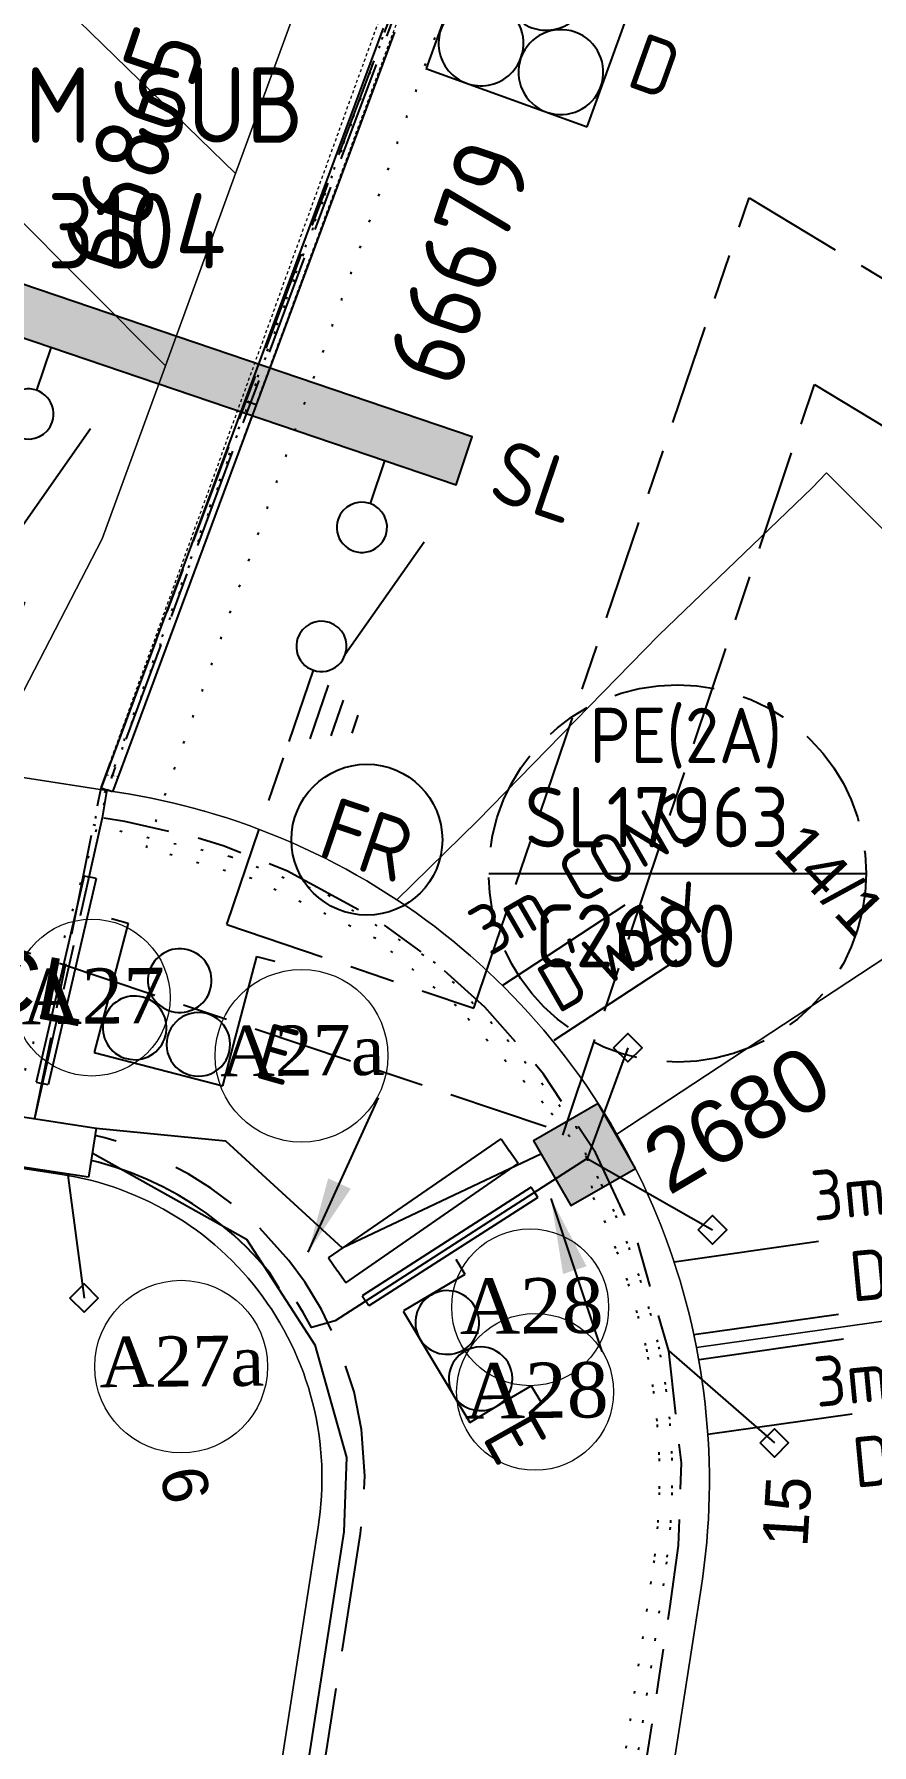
# Model space of a CAD drawing. Header units: metres. Extents: x 298351 to 299301, y 6265099 to 6266102.
# Drawn here: x 298877.8 to 298911, y 6265462.5 to 6265530.5 of the extents above; entities that cross this region are included whole.
import ezdxf
from ezdxf.enums import TextEntityAlignment as Align

# ---------------------------------------------------------------- set-up
doc = ezdxf.new("R2010")
doc.units = ezdxf.units.M
for name, pattern in [('Cable Exist UG', [8.2, 4, -1.2, 1.8, -1.2]), ('Cable Remove', [2, 0, -2]), ('HIDDEN', [0.375, 0.25, -0.125]), ('HIDDEN2', [0.1875, 0.125, -0.0625]), ('IE Trench LV', [6.5, 5, -1.5]), ('IECLCHAINA', [8.2, 4, -1.2, 1.8, -1.2])]:
    doc.linetypes.add(name, pattern=pattern)
doc.layers.get('0').update_dxf_attribs({"color": 6})
for name, color, linetype, lineweight in [('Cadastre Land Parcels_SP_EXT', 9, 'Continuous', 5), ('Cadastre Other Property_SP_EXT', 9, 'HIDDEN', 5), ('Cadastre Roads_SP_EXT', 9, 'Continuous', 5)]:
    doc.layers.add(name, color=color, linetype=linetype, lineweight=lineweight)
for name, color, linetype in [('Duct_SP_NEW', 2, 'Continuous'), ('Equip_LV_EXT', 7, 'Continuous'), ('Mains_LV_EXT', 7, 'Continuous'), ('Mains_LV_New_T28', 2, 'Continuous'), ('Mains_LV_NEW_T84', 2, 'Continuous'), ('Mains_SL_EXT', 7, 'Continuous'), ('Notes_HV_MISC', 7, 'Continuous'), ('Notes_LV_MISC', 7, 'Continuous'), ('NOTES_SL_EXT', 7, 'Continuous'), ('Notes_SL_MISC', 7, 'Continuous'), ('Notes_SP_EXT', 7, 'Continuous'), ('Notes_SP_MISC', 7, 'Continuous'), ('Services_SP_EXT', 7, 'Continuous'), ('Sub_HV_EXT', 7, 'Continuous'), ('Sub_LV_NEW', 2, 'Continuous'), ('SupportsUG_SP_LV_NEW', 2, 'Continuous'), ('SupportsUG_SP_LV_SL_EXT', 7, 'Continuous'), ('Trench_SP_NEW', 2, 'Continuous'), ('UG_Details_SP_MISC', 7, 'Continuous')]:
    doc.layers.add(name, color=color, linetype=linetype)
doc.layers.add('Features_HIDE', color=1, linetype='Continuous', plot=False)
doc.layers.get('0').freeze()
doc.layers.get('Features_HIDE').off()
doc.styles.add('COLUMN_LABEL', font='arial.ttf')
doc.styles.add('iecISOCP', font='isocp.shx')
doc.styles.add('iecNAME', font='times.ttf')
doc.styles.add('iecRoadName', font='arial.ttf', dxfattribs={"height": 3.5})
doc.styles.add('IESYMBOL1', font='isocp.shx')
doc.styles.add('iesymbols', font='isocp.shx')
doc.styles.add('POLE_LABEL', font='arial.ttf')
doc.styles.get("Standard").update_dxf_attribs({"font": 'arial.ttf'})
doc.linetypes.add('IECLCABV1', pattern='A,7.2,-0.45,["V",Standard,S=1.5,R=0,X=0,Y=-0.7],-1.8', length=9.45)
doc.linetypes.add('IECLCABX1', pattern='A,7,-0.25,["x",Standard,S=2,R=0,X=0.2,Y=-0.8],-2.1', length=9.35)
doc.dimstyles.new('UGT1', dxfattribs={"dimtxt": 2.5, "dimasz": 2, "dimexe": 1.25, "dimexo": 0.625, "dimgap": 1, "dimtad": 1, "dimjust": 1, "dimlfac": 1000, "dimtxsty": 'iecISOCP', "dimblk1": 'M05', "dimblk2": 'NONE', "dimsah": 1, "dimcen": 0, "dimse1": 1, "dimse2": 1, "dimadec": 0, "dimazin": 0, "dimtfac": 1, "dimtmove": 0, "dimatfit": 3, "dimfxl": 1, "dimarcsym": 0})

# ---------------------------------------------------------------- blocks, each defined once
blk = doc.blocks.new('COLUMN_EXT')
blk.add_hatch(color=256).paths.add_polyline_path([(-1.485, 1.485), (-1.485, -1.485), (1.485, -1.485), (1.485, 1.485)])
blk.add_lwpolyline([(-1.485, -1.485), (1.485, -1.485), (1.485, 1.485), (-1.485, 1.485)], close=True)
for tag, height, style, flags, p in [('ASSET_NUM', 2.5, 'COLUMN_LABEL', 8, (2, 2)), ('STRUCTURE_PLANT_NUMBER', 0.2, 'POLE_LABEL', 9, (1.813, 0.031)), ('STREET_CODE', 0.2, 'COLUMN_LABEL', 9, (1.813, -0.2))]:
    blk.add_attdef(tag, text='', height=height, dxfattribs=dict(style=style, flags=flags)).set_placement(p, align=Align.MIDDLE_LEFT)
at = {"flags": 9}
for tag, p in [('OWNED_BY', (1.813, -0.6)), ('COLUMN_TYPE', (1.813, -0.4)), ('STATE', (1.813, -0.8)), ('USAGE', (1.813, -1)), ('LEGEND', (1.813, -1.2)), ('LOCATION', (1.813, -1.4)), ('STREETNAME', (1.813, -1.6)), ('SUBURB', (1.813, -1.8)), ('NOTES', (1.813, -2))]:
    blk.add_attdef(tag, text='', height=0.2, dxfattribs=at).set_placement(p, align=Align.MIDDLE_LEFT)
at = {"flags": 1}
blk.add_attdef('Z', (1.813, -2.351), '', height=0.2, dxfattribs=at)
blk = doc.blocks.new('CCP_EXT')
at = {"flags": 9}
for tag, p in [('USAGE', (0, -1.2)), ('LEGEND', (0, -1.4)), ('STATE', (0, -1.8)), ('LIFE_SUPPORT', (0, -1.6)), ('NOTES', (0, -2))]:
    blk.add_attdef(tag, text='', height=0.2, dxfattribs=at).set_placement(p, align=Align.MIDDLE_LEFT)
blk.add_wipeout([(0, 0.566), (0.566, 0), (0, -0.566), (-0.566, 0)])
blk.add_lwpolyline([(-0.566, 0), (0, 0.566), (0.566, 0), (0, -0.566), (-0.566, 0)])
at = {"flags": 1}
blk.add_attdef('Z', (0, 0), '', height=0.2, dxfattribs=at)
at = {"flags": 9}
for tag, p in [('CCP_TYPE', (0, 0)), ('OPERATING_VOLTAGE', (0, -0.6)), ('CONSTRUCTED_VOLTAGE', (0, -0.2)), ('NO_PHASES', (0, -0.4)), ('ORIENTATION', (0, -0.8)), ('OWNED_BY', (0, -1))]:
    blk.add_attdef(tag, text='', height=0.2, dxfattribs=at).set_placement(p, align=Align.MIDDLE_LEFT)
blk = doc.blocks.new('d2212')
at = {"layer": 'Notes_SP_EXT', "color": 1}
for p, q in [((298848.042, 6265874.283), (298848.502, 6265874.285)), ((298848.507, 6265874.285), (298848.511, 6265872.388)), ((298851.946, 6265873.521), (298851.942, 6265874.293)), ((298851.943, 6265874.293), (298852.443, 6265874.295)), ((298851.951, 6265872.396), (298851.946, 6265873.521)), ((298848.511, 6265872.384), (298851.951, 6265872.392))]:
    blk.add_line(p, q, dxfattribs=at)
for points in [[(298848.522, 6265873.233, 1), (298850.21, 6265873.23, 1)], [(298850.257, 6265873.233, 1), (298851.944, 6265873.23, 1)]]:
    blk.add_lwpolyline(points, format="xyb", close=True, dxfattribs=at)
at = {"layer": 'Notes_SP_MISC', "linetype": 'Continuous', "insert": (298852.94, 6265873.193), "char_height": 1.5, "width": 1.93709, "attachment_point": 5, "rotation": 358.6592, "style": 'iecISOCP'}
blk.add_mtext('E', dxfattribs=at)
blk = doc.blocks.new('d03a')
at = {"layer": 'Notes_SP_EXT', "color": 1}
for p, q in [((298913.347, 6265532.37), (298914.037, 6265532.374)), ((298914.039, 6265532.374), (298914.069, 6265527.053)), ((298919.316, 6265532.407), (298920.066, 6265532.412)), ((298919.338, 6265528.779), (298919.318, 6265532.407)), ((298919.348, 6265527.092), (298919.338, 6265528.779)), ((298914.069, 6265527.053), (298919.348, 6265527.092))]:
    blk.add_line(p, q, dxfattribs=at)
for points in [[(298915.345, 6265530.686, 1), (298917.877, 6265530.701, 1)], [(298914.101, 6265528.408, 1), (298916.633, 6265528.423, 1)], [(298916.715, 6265528.426, 1), (298919.246, 6265528.441, 1)]]:
    blk.add_lwpolyline(points, format="xyb", close=True, dxfattribs=at)
at = {"layer": 'Notes_SP_MISC', "linetype": 'Continuous', "insert": (298921.119, 6265528.866), "char_height": 2.25, "width": 2.90564, "attachment_point": 5, "rotation": 359.08664, "style": 'iecISOCP'}
blk.add_mtext('E', dxfattribs=at)
blk = doc.blocks.new('d03b')
at = {"layer": 'Notes_SP_EXT', "color": 1}
for p, q in [((298898.25, 6265533.787), (298898.941, 6265533.782)), ((298898.941, 6265533.782), (298898.891, 6265527.582)), ((298905.701, 6265527.532), (298905.75, 6265533.731)), ((298905.75, 6265533.731), (298906.5, 6265533.726)), ((298898.889, 6265527.582), (298905.699, 6265527.532))]:
    blk.add_line(p, q, dxfattribs=at)
for points in [[(298900.642, 6265532.212, 1), (298904.017, 6265532.187, 1)], [(298898.932, 6265529.268, 1), (298902.306, 6265529.243, 1)], [(298902.306, 6265529.243, 1), (298905.681, 6265529.218, 1)]]:
    blk.add_lwpolyline(points, format="xyb", close=True, dxfattribs=at)
at = {"layer": 'Notes_SP_MISC', "linetype": 'Continuous', "insert": (298907.429, 6265530.703), "char_height": 2.25, "width": 2.90564, "attachment_point": 5, "rotation": 359.64863, "style": 'iecISOCP'}
blk.add_mtext('D', dxfattribs=at)
blk = doc.blocks.new('PILLAR_NEW')
for tag, height, flags, p in [('ASSET_NUM', 2.5, 8, (2, 4)), ('STREET_CODE', 0.2, 9, (1.5, 2)), ('OWNED_BY', 0.2, 9, (1.5, 1.8)), ('OPERATED_BY', 0.2, 9, (1.5, 1.6))]:
    blk.add_attdef(tag, text='', height=height, dxfattribs=dict(flags=flags)).set_placement(p, align=Align.MIDDLE_LEFT)
blk.add_wipeout([(-2.475, 0.99), (2.475, 0.99), (2.475, -0.99), (-2.475, -0.99)])
at = {"lineweight": -3}
blk.add_lwpolyline([(-2.475, 0.99), (2.475, 0.99), (2.475, -0.99), (-2.475, -0.99)], close=True, dxfattribs=at)
for tag, flags, p in [('MAINTAINED_BY', 9, (1.5, 1.4)), ('STATE', 9, (1.5, 1.2)), ('SUPPORT_TYPE', 9, (1.5, 1)), ('USAGE', 9, (1.5, 0.8)), ('LEGEND', 9, (1.5, 0.6)), ('SUBURB', 9, (1.5, 0.2)), ('STREETNAME', 9, (1.5, 0)), ('PARENT', 9, (1.5, 0.4)), ('Z', 1, (1.5, -0.6)), ('LOCATION', 9, (1.5, -0.2)), ('NOTES', 9, (1.5, -0.4))]:
    blk.add_attdef(tag, text='', height=0.2, dxfattribs=dict(flags=flags)).set_placement(p, align=Align.MIDDLE_LEFT)
blk = doc.blocks.new('_None')
blk = doc.blocks.new('M05')
blk.add_hatch(color=256).paths.add_polyline_path([(-2, 0), (-0.701, -0.75), (-0.701, 0.75)])
at = {"color": 1}
blk.add_lwpolyline([(-0.701, 0.75), (-0.701, -0.75), (-2, 0)], close=True, dxfattribs=at)
blk = doc.blocks.new('Duct Config Identity (D17)')
blk.add_circle((0, 0), 3)
at = {"color": 7, "style": 'iesymbols'}
blk.add_attdef('DUCT', text='', height=2.5, dxfattribs=at).set_placement((0, 0), align=Align.MIDDLE)
blk = doc.blocks.new('S3104')
at = {"layer": 'Sub_HV_EXT', "lineweight": 0}
blk.add_hatch(color=256, dxfattribs=at).paths.add_polyline_path([(298831.809, 6265944.279), (298879.809, 6265944.265), (298879.809, 6265946.268), (298831.809, 6265946.282)])
at = {"layer": 'Sub_HV_EXT'}
for p, q in [((298834.809, 6265944.278, 24.968), (298834.808, 6265942.47, 24.968)), ((298848.809, 6265944.293, 24.968), (298848.808, 6265942.466, 24.968)), ((298862.809, 6265944.289, 24.968), (298862.808, 6265942.461, 24.968)), ((298876.809, 6265944.285, 24.968), (298876.808, 6265942.457, 24.968)), ((298837.338, 6265941.71, 24.968), (298835.806, 6265936.47, 24.968)), ((298851.338, 6265941.706, 24.968), (298849.806, 6265936.465, 24.968)), ((298865.338, 6265941.702, 24.968), (298863.806, 6265936.461, 24.968)), ((298879.338, 6265941.697, 24.968), (298877.806, 6265936.457, 24.968)), ((298834.804, 6265935.47, 24.968), (298834.798, 6265932.47, 24.968)), ((298835.556, 6265935.095, 24.968), (298835.555, 6265932.845, 24.968)), ((298848.806, 6265935.466, 24.968), (298848.805, 6265932.466, 24.968)), ((298849.556, 6265935.09, 24.968), (298849.555, 6265932.84, 24.968)), ((298862.804, 6265935.461, 24.968), (298862.798, 6265932.461, 24.968)), ((298863.556, 6265935.086, 24.968), (298863.555, 6265932.836, 24.968)), ((298876.804, 6265935.457, 24.968), (298876.798, 6265932.457, 24.968)), ((298877.556, 6265935.082, 24.968), (298877.555, 6265932.832, 24.968)), ((298836.306, 6265934.719, 24.968), (298836.305, 6265933.219, 24.968)), ((298837.056, 6265934.344, 24.968), (298837.056, 6265933.594, 24.968)), ((298850.306, 6265934.715, 24.968), (298850.305, 6265933.215, 24.968)), ((298851.056, 6265934.34, 24.968), (298851.056, 6265933.59, 24.968)), ((298864.306, 6265934.711, 24.968), (298864.305, 6265933.211, 24.968)), ((298865.056, 6265934.336, 24.968), (298865.056, 6265933.586, 24.968)), ((298878.306, 6265934.707, 24.968), (298878.305, 6265933.207, 24.968)), ((298879.056, 6265934.331, 24.968), (298879.056, 6265933.581, 24.968)), ((298849.721, 6265931.065, 24.968), (298847.887, 6265926.866, 24.968)), ((298847.888, 6265931.066, 24.968), (298849.72, 6265926.865, 24.968)), ((298848.803, 6265925.466, 24.968), (298848.802, 6265920.34, 24.968)), ((298849.553, 6265925.09, 24.968), (298849.552, 6265922.84, 24.968)), ((298850.303, 6265924.715, 24.968), (298850.302, 6265923.215, 24.968)), ((298851.053, 6265924.34, 24.968), (298851.053, 6265923.59, 24.968))]:
    blk.add_line(p, q, dxfattribs=at)
at = {"layer": 'Sub_HV_EXT', "elevation": 24.968}
blk.add_lwpolyline([(298831.809, 6265944.279), (298879.809, 6265944.265), (298879.809, 6265946.268), (298831.809, 6265946.282)], close=True, dxfattribs=at)
at = {"layer": 'Sub_HV_EXT', "lineweight": -3, "elevation": 24.968}
blk.add_lwpolyline([(298831.809, 6265946.282), (298831.809, 6265944.279)], dxfattribs=at)
at = {"layer": 'Sub_HV_EXT', "elevation": 24.968}
for points in [[(298833.808, 6265941.47, 1), (298835.808, 6265941.47, 1)], [(298847.808, 6265941.466, 1), (298849.808, 6265941.465, 1)], [(298861.808, 6265941.462, 1), (298863.808, 6265941.461, 1)], [(298875.808, 6265941.457, 1), (298877.808, 6265941.457, 1)], [(298833.806, 6265936.47, 1), (298835.806, 6265936.47, 1)], [(298847.806, 6265936.466, 1), (298849.806, 6265936.465, 1)], [(298861.806, 6265936.462, 1), (298863.806, 6265936.461, 1)], [(298875.806, 6265936.457, 1), (298877.806, 6265936.457, 1)], [(298847.805, 6265931.466, 1), (298849.805, 6265931.465, 1)], [(298847.803, 6265926.466, 1), (298849.803, 6265926.465, 1)]]:
    blk.add_lwpolyline(points, format="xyb", close=True, dxfattribs=at)
blk.add_lwpolyline([(298848.052, 6265921.341), (298848.802, 6265920.34), (298849.552, 6265921.34)], dxfattribs=at)
at = {"layer": 'Sub_HV_EXT', "lineweight": 0}
for p in [(298838.685, 6265930.053), (298880.986, 6265929.759)]:
    blk.add_blockref('Duct Config Identity (D17)', p, dxfattribs=at).add_auto_attribs({'DUCT': 'FR'})
at = {"layer": 'Sub_HV_EXT', "color": 7, "style": 'IESYMBOL1'}
for s, p in [('PM', (298827.974, 6265945.568, 24.968)), ('SL', (298882.8, 6265945.413, 24.968)), ('TRF', (298848.801, 6265918.233, 24.968))]:
    blk.add_text(s, height=2.5, rotation=359.98256, dxfattribs=at).set_placement(p, align=Align.MIDDLE_CENTER)
at = {"layer": 'Sub_HV_EXT', "linetype": 'Continuous', "char_height": 3, "width": 0.2, "attachment_point": 1, "style": 'iecISOCP'}
for s, insert, rotation in [('66865', (298861.866, 6265947.808), 90.17434), ('66679', (298875.606, 6265947.808), 90.17434), ('66866', (298833.701, 6265947.471), 90.17434), ('66680', (298847.654, 6265947.507), 90.17434), ('N/O', (298826.317, 6265940.682), 0.17434)]:
    blk.add_mtext(s, dxfattribs=dict(at, insert=insert, rotation=rotation))
blk = doc.blocks.new('6707')
at = {"layer": 'Sub_LV_NEW'}
for points in [[(297805.745, 6266056.933), (297813.451, 6266031.421), (297815.368, 6266032.001)], [(297805.874, 6266042.741, -0.101021), (297805.759, 6266043.124), (297802.848, 6266042.245, -0.101021), (297802.964, 6266041.862)]]:
    blk.add_hatch(color=256, dxfattribs=at).paths.add_polyline_path(points)
for p, q in [((297803.215, 6266053.55), (297799.724, 6266050.581)), ((297806.734, 6266053.656), (297804.82, 6266053.078)), ((297803.745, 6266051.796), (297799.194, 6266052.336)), ((297804.661, 6266048.764), (297801.17, 6266045.795)), ((297808.18, 6266048.87), (297806.266, 6266048.291)), ((297805.191, 6266047.009), (297800.64, 6266047.549)), ((297809.626, 6266044.083), (297807.712, 6266043.505)), ((297801.011, 6266041.481), (297799.099, 6266040.903)), ((297807.552, 6266039.191), (297804.062, 6266036.222)), ((297811.072, 6266039.297), (297809.157, 6266038.719)), ((297808.082, 6266037.436), (297803.532, 6266037.977)), ((297808.998, 6266034.405), (297805.508, 6266031.436)), ((297812.518, 6266034.511), (297810.603, 6266033.932)), ((297809.528, 6266032.65), (297804.977, 6266033.19))]:
    blk.add_line(p, q, dxfattribs=at)
for points in [[(297805.745, 6266056.933), (297813.451, 6266031.421), (297815.368, 6266032.001), (297807.662, 6266057.512)], [(297805.745, 6266056.933), (297815.368, 6266032.001), (297813.451, 6266031.421)]]:
    blk.add_lwpolyline(points, close=True, dxfattribs=at)
blk.add_lwpolyline([(297802.964, 6266041.862), (297805.874, 6266042.741, -0.101021), (297805.759, 6266043.124), (297802.848, 6266042.245, -0.101021)], format="xyb", close=True, dxfattribs=at)
blk.add_lwpolyline([(297799.839, 6266041.91), (297799.099, 6266040.903), (297800.273, 6266040.475)], dxfattribs=at)
for centre in [(297803.863, 6266052.789), (297799.076, 6266051.343), (297805.308, 6266048.002), (297800.522, 6266046.556), (297806.754, 6266043.216), (297801.968, 6266041.77), (297808.2, 6266038.429), (297803.414, 6266036.984), (297809.646, 6266033.643), (297804.86, 6266032.197)]:
    blk.add_circle(centre, 1, dxfattribs=at)
at = {"layer": 'Sub_LV_NEW', "color": 7, "style": 'IESYMBOL1'}
for s, rotation, p in [('R', 16.80803, (297811.328, 6266055.045)), ('S', 16.80803, (297812.817, 6266050.517)), ('T', 16.80803, (297814.222, 6266045.496)), ('TRF', 286.80803, (297797.376, 6266040.383)), ('U', 16.80803, (297815.641, 6266040.861)), ('V', 16.80803, (297817.32, 6266035.859))]:
    blk.add_text(s, height=2.5, rotation=rotation, dxfattribs=at).set_placement(p, align=Align.MIDDLE_CENTER)

msp = doc.modelspace()

# ---------------------------------------------------------------- linework, layer by layer
at = {"layer": 'Cadastre Land Parcels_SP_EXT', "linetype": 'Continuous'}
for points in [[(298880.145, 6265541.342), (298874.061, 6265547.138), (298866.909, 6265551.321), (298863.014, 6265540.767), (298867.164, 6265539.278), (298869.461, 6265540.782), (298885.758, 6265524.933), (298888.787, 6265533.227), (298880.145, 6265541.342)], [(298863.014, 6265540.767), (298858.085, 6265527.409), (298863.025, 6265526.208), (298869.116, 6265525.196), (298871.884, 6265528.083), (298876.685, 6265523.6), (298882.969, 6265517.291), (298885.758, 6265524.933), (298869.461, 6265540.782), (298867.164, 6265539.278), (298863.014, 6265540.767)], [(298880.459, 6265510.416), (298882.969, 6265517.291), (298876.685, 6265523.6), (298870.115, 6265517.256), (298865.078, 6265512.083), (298859.933, 6265507.184), (298859.289, 6265503.718), (298875.676, 6265501.176), (298880.459, 6265510.416)]]:
    msp.add_lwpolyline(points, close=True, dxfattribs=at)
for points in [[(298888.787, 6265533.227), (298885.758, 6265524.933), (298882.969, 6265517.291), (298880.459, 6265510.416), (298875.676, 6265501.176), (298881.136, 6265500.329), (298881.561, 6265500.259), (298881.985, 6265500.184), (298882.408, 6265500.1), (298882.829, 6265500.012), (298883.249, 6265499.916), (298883.668, 6265499.814), (298884.085, 6265499.705), (298884.5, 6265499.589), (298884.518, 6265499.624)], [(298921.788, 6265500.492), (298909.238, 6265513.036), (298908.667, 6265512.44), (298902.573, 6265506.58), (298895.366, 6265499.201), (298892.166, 6265496.061), (298892.547, 6265495.803), (298892.926, 6265495.54), (298893.299, 6265495.27), (298893.668, 6265494.994), (298894.032, 6265494.712), (298894.392, 6265494.424), (298894.747, 6265494.13), (298895.096, 6265493.83), (298895.441, 6265493.524), (298895.78, 6265493.213), (298896.115, 6265492.896), (298896.444, 6265492.572), (298896.767, 6265492.245), (298897.085, 6265491.911), (298897.398, 6265491.573), (298897.704, 6265491.229), (298898.006, 6265490.881), (298898.301, 6265490.527), (298898.59, 6265490.168), (298898.873, 6265489.804), (298899.151, 6265489.436), (298899.421, 6265489.063), (298899.686, 6265488.686), (298899.944, 6265488.305), (298900.196, 6265487.919), (298900.442, 6265487.529), (298900.681, 6265487.136), (298900.914, 6265486.738), (298921.788, 6265500.492)], [(298908.667, 6265512.44), (298908.667, 6265512.44), (298909.238, 6265513.036), (298921.788, 6265500.492)], [(298884.522, 6265499.583), (298884.952, 6265499.457), (298885.401, 6265499.315), (298885.847, 6265499.167), (298886.291, 6265499.01), (298886.733, 6265498.848), (298887.171, 6265498.676), (298887.606, 6265498.498), (298888.039, 6265498.312), (298888.468, 6265498.118), (298888.894, 6265497.918), (298889.316, 6265497.71), (298889.735, 6265497.495), (298890.15, 6265497.274), (298890.561, 6265497.045), (298890.969, 6265496.809), (298891.372, 6265496.566), (298891.77, 6265496.317), (298892.166, 6265496.061), (298895.366, 6265499.201), (298902.573, 6265506.58), (298908.667, 6265512.44), (298908.667, 6265512.44)], [(298921.788, 6265500.492), (298900.914, 6265486.738), (298901.136, 6265486.342), (298901.352, 6265485.942), (298901.562, 6265485.54), (298901.765, 6265485.134), (298901.961, 6265484.725), (298902.15, 6265484.312), (298902.334, 6265483.896), (298902.51, 6265483.478), (298902.679, 6265483.056), (298902.841, 6265482.633), (298902.996, 6265482.205), (298903.144, 6265481.777), (298903.285, 6265481.345), (298903.419, 6265480.911), (298903.546, 6265480.476), (298903.666, 6265480.037), (298903.778, 6265479.597), (298903.883, 6265479.156), (298903.981, 6265478.712), (298904.072, 6265478.268), (298937.429, 6265482.972)], [(298885.317, 6265447.185), (298889.032, 6265471.116), (298889.032, 6265471.116), (298889.078, 6265471.425), (298889.117, 6265471.735), (298889.147, 6265472.046), (298889.169, 6265472.358), (298889.184, 6265472.669), (298889.189, 6265472.981), (298889.188, 6265473.293), (298889.178, 6265473.605), (298889.161, 6265473.917), (298889.135, 6265474.228), (298889.102, 6265474.538), (298889.06, 6265474.848), (298889.011, 6265475.156), (298888.954, 6265475.463), (298888.889, 6265475.768), (298888.816, 6265476.072), (298888.735, 6265476.373), (298888.647, 6265476.673), (298888.551, 6265476.969), (298888.448, 6265477.264), (298888.337, 6265477.557), (298888.219, 6265477.845), (298888.093, 6265478.131), (298887.96, 6265478.413), (298887.82, 6265478.692), (298887.673, 6265478.968), (298887.519, 6265479.239), (298887.358, 6265479.506), (298887.19, 6265479.769), (298887.016, 6265480.028), (298886.834, 6265480.283), (298886.647, 6265480.533), (298886.453, 6265480.777), (298886.254, 6265481.017), (298886.048, 6265481.252), (298885.835, 6265481.48), (298885.618, 6265481.704), (298885.395, 6265481.923), (298885.166, 6265482.135), (298884.931, 6265482.341), (298884.692, 6265482.541), (298884.448, 6265482.736), (298884.199, 6265482.924), (298883.945, 6265483.105), (298883.686, 6265483.28), (298883.423, 6265483.448), (298883.155, 6265483.609), (298882.885, 6265483.764), (298882.61, 6265483.912), (298882.331, 6265484.052), (298882.048, 6265484.185), (298881.763, 6265484.312), (298881.474, 6265484.43), (298881.182, 6265484.541), (298880.888, 6265484.645), (298880.591, 6265484.741), (298880.292, 6265484.831), (298879.99, 6265484.911), (298879.687, 6265484.985), (298879.381, 6265485.05), (298879.075, 6265485.107), (298878.767, 6265485.158), (298877.384, 6265485.372)], [(298937.429, 6265482.972), (298904.072, 6265478.268), (298904.156, 6265477.818), (298904.233, 6265477.366), (298904.301, 6265476.914), (298904.363, 6265476.461), (298904.418, 6265476.005), (298904.464, 6265475.551), (298904.503, 6265475.094), (298904.535, 6265474.637), (298904.559, 6265474.18), (298904.575, 6265473.723), (298904.584, 6265473.266), (298904.586, 6265472.807), (298904.579, 6265472.35), (298904.566, 6265471.893), (298904.545, 6265471.435), (298904.515, 6265470.979), (298904.479, 6265470.523), (298904.435, 6265470.066), (298904.384, 6265469.611), (298904.324, 6265469.158), (298904.258, 6265468.705), (298903.043, 6265460.869)]]:
    msp.add_lwpolyline(points, dxfattribs=at)
at = {"layer": 'Cadastre Other Property_SP_EXT', "linetype": 'HIDDEN2'}
msp.add_lwpolyline([(298901.862, 6265559.747), (298880.582, 6265501.03), (298881.116, 6265500.967), (298900.87, 6265554.527), (298902.714, 6265553.847), (298904.702, 6265559.379)], dxfattribs=at)
at = {"layer": 'Duct_SP_NEW'}
for p, q in [((298889.449, 6265481.823), (298896.304, 6265486.562)), ((298896.304, 6265486.562), (298896.645, 6265486.069)), ((298896.987, 6265485.575), (298896.645, 6265486.069)), ((298890.131, 6265480.835), (298896.987, 6265485.575)), ((298889.449, 6265481.823), (298889.79, 6265481.329)), ((298890.131, 6265480.835), (298889.79, 6265481.329))]:
    msp.add_line(p, q, dxfattribs=at)
at = {"layer": 'Mains_LV_EXT', "linetype": 'Cable Remove', "ltscale": 0.5}
msp.add_lwpolyline([(298899.725, 6265485.78), (298899.969, 6265484.23), (298899.969, 6265484.23), (298900.401, 6265483.308), (298900.911, 6265482.062), (298901.36, 6265480.795), (298901.746, 6265479.508), (298902.08, 6265478.191), (298902.136, 6265477.883), (298902.36, 6265476.533), (298902.511, 6265475.197), (298902.588, 6265473.85), (298902.592, 6265472.502), (298902.524, 6265471.152), (298902.385, 6265469.799), (298902.265, 6265468.955), (298901.087, 6265461.152), (298898.455, 6265444.479)], dxfattribs=at)
at = {"layer": 'Mains_SL_EXT', "linetype": 'Cable Remove', "ltscale": 0.5}
msp.add_lwpolyline([(298899.725, 6265485.78), (298900.112, 6265485.07), (298900.112, 6265485.07), (298900.282, 6265484.757), (298900.861, 6265483.512), (298901.38, 6265482.242), (298901.836, 6265480.948), (298902.229, 6265479.635), (298902.563, 6265478.294), (298902.63, 6265477.975), (298902.86, 6265476.605), (298903.014, 6265475.243), (298903.093, 6265473.871), (298903.096, 6265472.496), (298903.025, 6265471.119), (298902.882, 6265469.743), (298902.76, 6265468.882), (298901.582, 6265461.075), (298899.011, 6265444.805), (298898.53, 6265444.359)], dxfattribs=at)
at = {"layer": 'Notes_HV_MISC', "linetype": 'Cable Exist UG'}
for p, q in [((298895.219, 6265491.747), (298906.165, 6265523.972)), ((298885.406, 6265495.081), (298887.875, 6265502.35)), ((298870.982, 6265496.145), (298898.797, 6265486.819)), ((298885.406, 6265495.081), (298895.219, 6265491.747))]:
    msp.add_line(p, q, dxfattribs=at)
for points in [[(298906.165, 6265523.972), (298967.31, 6265486.935)], [(298908.766, 6265516.551), (298964.72, 6265482.659)]]:
    msp.add_lwpolyline(points, dxfattribs=at)
at = {"layer": 'Notes_LV_MISC', "lineweight": 0}
for centre in [(298880.036, 6265492.174), (298897.462, 6265479.861)]:
    msp.add_circle(centre, 3.118, dxfattribs=at)
at = {"layer": 'Notes_SL_MISC', "color": 7, "linetype": 'Continuous'}
msp.add_line((298895.816, 6265497.109), (298910.816, 6265497.109), dxfattribs=at)
at = {"layer": 'Notes_SP_EXT', "color": 7}
for p, q in [((298901.229, 6265495.854), (298896.359, 6265492.656)), ((298909.711, 6265479.579), (298903.968, 6265478.761)), ((298909.918, 6265478.596), (298904.175, 6265477.778))]:
    msp.add_line(p, q, dxfattribs=at)
at = {"layer": 'Notes_SP_EXT', "lineweight": 0}
for centre, radius in [((298888.374, 6265489.858), 3.432), ((298897.658, 6265476.499), 3.118)]:
    msp.add_circle(centre, radius, dxfattribs=at)
at = {"layer": 'Services_SP_EXT'}
msp.add_lwpolyline([(298899.725, 6265485.78), (298889.709, 6265479.329), (298888.768, 6265479.061), (298888.768, 6265479.061), (298888.446, 6265479.648), (298888.187, 6265480.068)], dxfattribs=at)
at = {"layer": 'Trench_SP_NEW', "color": 4, "linetype": 'IE Trench LV', "flags": 128}
for points in [[(298881.012, 6265486.461), (298880.555, 6265486.595), (298879.838, 6265486.764), (298879.156, 6265486.889)], [(298886.996, 6265446.924), (298888.854, 6265458.89), (298890.715, 6265470.87), (298890.843, 6265471.907), (298890.891, 6265473.165), (298890.758, 6265474.999), (298890.464, 6265476.502), (298889.858, 6265478.336), (298889.17, 6265479.779), (298888.516, 6265480.846), (298887.871, 6265481.728), (298886.708, 6265483.02), (298885.768, 6265483.859), (298884.772, 6265484.599), (298883.868, 6265485.161), (298883.381, 6265485.42)]]:
    msp.add_lwpolyline(points, dxfattribs=at)
at = {"layer": 'UG_Details_SP_MISC'}
for p, q in [((298891.617, 6265530.716), (298886.121, 6265515.899)), ((298892.068, 6265530.551), (298886.571, 6265515.732)), ((298886.121, 6265515.899), (298880.407, 6265500.518)), ((298886.121, 6265515.899), (298886.346, 6265515.816)), ((298886.571, 6265515.732), (298880.857, 6265500.351)), ((298886.571, 6265515.732), (298886.346, 6265515.816)), ((298880.407, 6265500.518), (298880.632, 6265500.435)), ((298880.857, 6265500.351), (298880.632, 6265500.435)), ((298879.741, 6265497.018), (298877.833, 6265488.814)), ((298880.208, 6265496.91), (298878.301, 6265488.706)), ((298879.741, 6265497.018), (298879.974, 6265496.964)), ((298880.208, 6265496.91), (298879.974, 6265496.964)), ((298877.833, 6265488.814), (298878.067, 6265488.76)), ((298878.301, 6265488.706), (298878.067, 6265488.76)), ((298897.503, 6265484.635), (298890.786, 6265480.323)), ((298897.503, 6265484.635), (298897.633, 6265484.433)), ((298897.762, 6265484.231), (298891.045, 6265479.919)), ((298897.762, 6265484.231), (298897.633, 6265484.433)), ((298890.786, 6265480.323), (298890.916, 6265480.121)), ((298891.045, 6265479.919), (298890.916, 6265480.121))]:
    msp.add_line(p, q, dxfattribs=at)
at = {"layer": 'UG_Details_SP_MISC', "color": 7, "linetype": 'Cable Exist UG', "flags": 128}
for points in [[(298899.728, 6265552.391), (298891.843, 6265530.634), (298880.849, 6265500.998)], [(298880.632, 6265500.435), (298880.454, 6265499.322)], [(298880.454, 6265499.322), (298877.517, 6265486.262)]]:
    msp.add_lwpolyline(points, dxfattribs=at)

# ---------------------------------------------------------------- block references
at = {"layer": 'Features_HIDE', "color": 7, "linetype": 'Cable Exist UG'}
for name, p, rotation in [('d03b', (-2065694.215, 455632.188), 340.5852614003514), ('d03a', (-1609423.23, 290160.951), 345.0197843338468)]:
    msp.add_blockref(name, p, dxfattribs=dict(at, rotation=rotation))
at = {"layer": 'Features_HIDE', "color": 7, "linetype": 'Cable Exist UG', "xscale": 1.5, "yscale": 1.5, "zscale": 1.5, "rotation": 300.6670200077973}
msp.add_blockref('d2212', (-8014095.786, 1857217.217), dxfattribs=at)
at = {"layer": 'Sub_LV_NEW', "rotation": 151.9955003117936}
msp.add_blockref('6707', (3503985.209, 11658068.338), dxfattribs=at)
at = {"layer": 'SupportsUG_SP_LV_SL_EXT'}
ref = msp.add_blockref('COLUMN_EXT', (298899.619, 6265485.93), dxfattribs=dict(at, rotation=119.927876356633))
ref.add_attrib('ASSET_NUM', '2680', dxfattribs={"layer": '0', "height": 2.5, "rotation": 30.74063, "style": 'COLUMN_LABEL'}).set_placement((298901.696, 6265486.428), align=Align.TOP_LEFT)

# ---------------------------------------------------------------- texts
at = {"layer": 'Cadastre Land Parcels_SP_EXT'}
for s, rotation, p in [('14/1', 313.2, (298907.066, 6265498.051)), ('6', 281.8, (298882.731, 6265473.31)), ('15', 86.57, (298908.479, 6265470.293))]:
    msp.add_text(s, height=1.8, rotation=rotation, dxfattribs=at).set_placement(p)
at = {"layer": 'Equip_LV_EXT', "color": 2, "insert": (298881.817, 6265525.156), "char_height": 3, "width": 17.77256, "attachment_point": 5, "style": 'iecISOCP'}
msp.add_mtext('PM SUB 3104', dxfattribs=at)
at = {"layer": 'Notes_LV_MISC', "style": 'iecNAME'}
for s, p in [('A27', (298877.244, 6265491.106)), ('A28', (298894.669, 6265478.793))]:
    msp.add_text(s, height=2.2, rotation=0.56706, dxfattribs=at).set_placement(p)
at = {"layer": 'NOTES_SL_EXT', "insert": (298899.828, 6265503.694), "char_height": 2.2, "width": 5.05471, "attachment_point": 1, "style": 'iecRoadName'}
msp.add_mtext('{\\Fisocp|c0;PE(2A)}', dxfattribs=at)
at = {"layer": 'Notes_SL_MISC', "color": 1}
msp.add_text('KIDD CL', height=2.5, rotation=349.13169, dxfattribs=at).set_placement((298866.077, 6265493.612))
at = {"layer": 'Notes_SL_MISC', "width": 13.64263, "attachment_point": 1, "style": 'iecRoadName'}
for s, insert, char_height in [('{\\Fisocp|c0;SL17963}', (298897.244, 6265500.549), 2.4), ('{\\Fisocp|c0;C2680}', (298897.642, 6265495.873), 2.5)]:
    msp.add_mtext(s, dxfattribs=dict(at, insert=insert, char_height=char_height))
at = {"layer": 'Notes_SP_EXT', "style": 'iecNAME'}
for s, height, p in [('A27a', 2, (298885.14, 6265489.038)), ('A28', 2.2, (298894.866, 6265475.432))]:
    msp.add_text(s, height=height, rotation=0.56706, dxfattribs=at).set_placement(p)
at = {"layer": 'Notes_SP_EXT', "lineweight": 0, "char_height": 2, "width": 15.06754, "attachment_point": 5, "style": 'iecISOCP'}
for insert, rotation in [((298900.403, 6265495.639), 29.94718), ((298913.658, 6265483.079), 5.41387), ((298913.775, 6265475.682), 5.41387)]:
    msp.add_mtext("3m CONC D'WAY", dxfattribs=dict(at, insert=insert, rotation=rotation))

# ---------------------------------------------------------------- leaders
at = {"layer": 'Notes_SP_EXT', "lineweight": 0}
for points in [[(298888.641, 6265482.05), (298891.431, 6265488.182)], [(298898.288, 6265484.185), (298900.315, 6265478.106)]]:
    msp.add_leader(points, dimstyle='UGT1', override={"dimasz": 3, "dimgap": 1, "dimtad": 0}, dxfattribs=at)

# ---------------------------------------------------------------- next in the draw order: block references
at = {"layer": 'Services_SP_EXT'}
for p in [(298901.343, 6265490.181), (298904.707, 6265482.94), (298879.733, 6265480.229), (298907.17, 6265474.47)]:
    msp.add_blockref('CCP_EXT', p, dxfattribs=at)

# ---------------------------------------------------------------- next in the draw order: linework, layer by layer
at = {"layer": 'Cadastre Roads_SP_EXT', "linetype": 'Continuous'}
for points in [[(298903.043, 6265460.869), (298904.258, 6265468.705), (298904.324, 6265469.158), (298904.384, 6265469.611), (298904.435, 6265470.066), (298904.479, 6265470.523), (298904.515, 6265470.979), (298904.545, 6265471.435), (298904.566, 6265471.893), (298904.579, 6265472.35), (298904.586, 6265472.807), (298904.584, 6265473.266), (298904.575, 6265473.723), (298904.559, 6265474.18), (298904.535, 6265474.637), (298904.503, 6265475.094), (298904.464, 6265475.551), (298904.418, 6265476.005), (298904.363, 6265476.461), (298904.301, 6265476.914), (298904.233, 6265477.366), (298904.156, 6265477.818), (298904.072, 6265478.268), (298903.981, 6265478.712), (298903.883, 6265479.156), (298903.778, 6265479.597), (298903.666, 6265480.037), (298903.546, 6265480.476), (298903.419, 6265480.911), (298903.285, 6265481.345), (298903.144, 6265481.777), (298902.996, 6265482.205), (298902.841, 6265482.633), (298902.679, 6265483.056), (298902.51, 6265483.478), (298902.334, 6265483.896), (298902.15, 6265484.312), (298901.961, 6265484.725), (298901.765, 6265485.134), (298901.562, 6265485.54), (298901.352, 6265485.942), (298901.136, 6265486.342), (298900.914, 6265486.738), (298900.681, 6265487.136), (298900.442, 6265487.529), (298900.196, 6265487.919), (298899.944, 6265488.305), (298899.686, 6265488.686), (298899.421, 6265489.063), (298899.151, 6265489.436), (298898.873, 6265489.804), (298898.59, 6265490.168), (298898.301, 6265490.527), (298898.006, 6265490.881), (298897.704, 6265491.229), (298897.398, 6265491.573), (298897.085, 6265491.911), (298896.767, 6265492.245), (298896.444, 6265492.572), (298896.115, 6265492.896), (298895.78, 6265493.213), (298895.441, 6265493.524), (298895.096, 6265493.83), (298894.747, 6265494.13), (298894.392, 6265494.424), (298894.032, 6265494.712), (298893.668, 6265494.994), (298893.299, 6265495.27), (298892.926, 6265495.54), (298892.547, 6265495.803), (298892.166, 6265496.061), (298891.77, 6265496.317), (298891.372, 6265496.566), (298890.969, 6265496.809), (298890.561, 6265497.045), (298890.15, 6265497.274), (298889.735, 6265497.496), (298889.316, 6265497.71), (298888.894, 6265497.918), (298888.468, 6265498.118), (298888.039, 6265498.312), (298887.606, 6265498.498), (298887.171, 6265498.676), (298886.733, 6265498.848), (298886.291, 6265499.01), (298885.847, 6265499.167), (298885.401, 6265499.315), (298884.952, 6265499.457), (298884.5, 6265499.589), (298884.085, 6265499.705), (298883.668, 6265499.813), (298883.249, 6265499.916), (298882.829, 6265500.012), (298882.408, 6265500.1), (298881.985, 6265500.184), (298881.561, 6265500.259), (298881.136, 6265500.329), (298875.676, 6265501.176)], [(298877.384, 6265485.372), (298878.767, 6265485.158), (298879.075, 6265485.107), (298879.381, 6265485.05), (298879.687, 6265484.985), (298879.99, 6265484.911), (298880.292, 6265484.831), (298880.591, 6265484.742), (298880.888, 6265484.645), (298881.182, 6265484.541), (298881.474, 6265484.43), (298881.763, 6265484.312), (298882.048, 6265484.185), (298882.331, 6265484.052), (298882.61, 6265483.912), (298882.885, 6265483.764), (298883.155, 6265483.609), (298883.423, 6265483.448), (298883.686, 6265483.28), (298883.945, 6265483.105), (298884.199, 6265482.924), (298884.448, 6265482.736), (298884.692, 6265482.541), (298884.931, 6265482.341), (298885.166, 6265482.135), (298885.395, 6265481.923), (298885.618, 6265481.704), (298885.835, 6265481.48), (298886.048, 6265481.252), (298886.254, 6265481.017), (298886.453, 6265480.777), (298886.647, 6265480.533), (298886.834, 6265480.283), (298887.016, 6265480.028), (298887.19, 6265479.769), (298887.358, 6265479.506), (298887.519, 6265479.239), (298887.673, 6265478.968), (298887.82, 6265478.692), (298887.96, 6265478.413), (298888.093, 6265478.131), (298888.219, 6265477.845), (298888.337, 6265477.557), (298888.448, 6265477.264), (298888.551, 6265476.969), (298888.647, 6265476.673), (298888.735, 6265476.373), (298888.816, 6265476.072), (298888.889, 6265475.768), (298888.954, 6265475.463), (298889.011, 6265475.156), (298889.06, 6265474.848), (298889.102, 6265474.538), (298889.135, 6265474.228), (298889.161, 6265473.917), (298889.178, 6265473.605), (298889.188, 6265473.293), (298889.189, 6265472.981), (298889.183, 6265472.669), (298889.169, 6265472.358), (298889.147, 6265472.046), (298889.117, 6265471.735), (298889.078, 6265471.425), (298889.033, 6265471.116), (298885.316, 6265447.185)]]:
    msp.add_lwpolyline(points, dxfattribs=at)
at = {"layer": 'Mains_LV_EXT', "linetype": 'Cable Remove', "ltscale": 0.5}
for points in [[(298899.725, 6265485.78), (298897.98, 6265487.982), (298894.532, 6265491.843), (298891.326, 6265494.524), (298886.41, 6265496.908), (298882.21, 6265498.129), (298901.166, 6265551.35), (298904.413, 6265555.121)], [(298839.605, 6265494.984), (298850.11, 6265491.948), (298859.086, 6265490.463), (298877.083, 6265488.221), (298880.863, 6265500.997), (298900.072, 6265553.432), (298901.636, 6265554.052)]]:
    msp.add_lwpolyline(points, dxfattribs=at)
at = {"layer": 'Mains_LV_NEW_T84', "color": 2, "linetype": 'IECLCABX1', "flags": 128}
msp.add_lwpolyline([(298880.059, 6265486.007), (298886.191, 6265482.57), (298888.91, 6265478.375), (298890.168, 6265473.895), (298890.052, 6265470.939), (298886.716, 6265449.454)], dxfattribs=at)
at = {"layer": 'Mains_SL_EXT', "linetype": 'Cable Remove', "ltscale": 0.5}
msp.add_lwpolyline([(298910.277, 6265552.508), (298904.9, 6265552.343), (298899.557, 6265552.037), (298880.084, 6265499.049), (298885.552, 6265497.783), (298889.425, 6265496.254), (298893.612, 6265493.613), (298896.551, 6265490.51), (298899.284, 6265487.049), (298899.725, 6265485.78)], dxfattribs=at)
at = {"layer": 'Notes_HV_MISC', "linetype": 'Cable Exist UG'}
msp.add_line((298898.76, 6265486.709), (298908.766, 6265516.551), dxfattribs=at)
at = {"layer": 'Notes_SL_MISC', "color": 7, "linetype": 'IECLCHAINA'}
msp.add_circle((298903.316, 6265497.109), 7.5, dxfattribs=at)
at = {"layer": 'Notes_SP_EXT', "color": 7}
for p, q in [((298903.275, 6265493.66), (298898.404, 6265490.462)), ((298908.926, 6265482.475), (298903.183, 6265481.656)), ((298910.267, 6265475.616), (298904.524, 6265474.798))]:
    msp.add_line(p, q, dxfattribs=at)
at = {"layer": 'Services_SP_EXT'}
for points in [[(298901.343, 6265490.181), (298899.725, 6265485.78)], [(298878.976, 6265485.905), (298879.733, 6265480.229)], [(298887.492, 6265480.613), (298887.097, 6265481.246), (298886.657, 6265481.758), (298886.184, 6265482.255), (298885.685, 6265482.726), (298885.161, 6265483.169), (298884.617, 6265483.586), (298884.049, 6265483.973), (298883.463, 6265484.329), (298882.86, 6265484.653), (298882.24, 6265484.947), (298881.605, 6265485.207), (298880.958, 6265485.435), (298880.3, 6265485.628), (298879.633, 6265485.785), (298878.976, 6265485.905)], [(298899.725, 6265485.78), (298904.707, 6265482.94)], [(298902.973, 6265478.132), (298907.17, 6265474.47)]]:
    msp.add_lwpolyline(points, dxfattribs=at)
at = {"layer": 'UG_Details_SP_MISC', "color": 7, "linetype": 'Cable Exist UG', "flags": 128}
for points in [[(298838.518, 6265493.114), (298847.246, 6265490.482), (298856.692, 6265488.586), (298877.379, 6265485.373), (298880.407, 6265500.518), (298902.61, 6265559.65)], [(298899.179, 6265443.147), (298900.568, 6265452.093), (298901.956, 6265461.037), (298902.563, 6265464.955), (298903.033, 6265467.983), (298903.359, 6265470.388), (298903.473, 6265473.679), (298902.973, 6265478.132), (298901.727, 6265482.456), (298900.056, 6265486.013), (298897.997, 6265489.134), (298895.661, 6265491.796), (298893.616, 6265493.634), (298891.437, 6265495.219), (298887.788, 6265497.216), (298885.26, 6265498.202), (298884.258, 6265498.514), (298881.349, 6265499.179), (298880.513, 6265499.312)]]:
    msp.add_lwpolyline(points, dxfattribs=at)

# ---------------------------------------------------------------- next in the draw order: block references
at = {"layer": 'Sub_HV_EXT', "color": 7, "linetype": 'Cable Exist UG', "rotation": 341.2559639662835}
msp.add_blockref('S3104', (-1997637.924, 427933.836, -24.968), dxfattribs=at)

# ---------------------------------------------------------------- next in the draw order: block references
at = {"layer": 'SupportsUG_SP_LV_NEW'}
ref = msp.add_blockref('PILLAR_NEW', (298877.612, 6265486.384), dxfattribs=dict(at, rotation=171.2459744244674))
ref.add_attrib('ASSET_NUM', '152682', dxfattribs={"height": 2.5, "rotation": 51}).set_placement((298866.973, 6265476.116), align=Align.MIDDLE_LEFT)

# ---------------------------------------------------------------- next in the draw order: linework, layer by layer
at = {"layer": 'Mains_LV_New_T28', "linetype": 'IECLCABV1', "ltscale": 0.8}
msp.add_lwpolyline([(298880.209, 6265486.986), (298885.36, 6265486.475), (298885.36, 6265486.475), (298889.99, 6265482.225), (298897.883, 6265485.968)], dxfattribs=at)
at = {"layer": 'Notes_LV_MISC', "lineweight": 0}
msp.add_circle((298883.59, 6265477.502), 3.432, dxfattribs=at)

# ---------------------------------------------------------------- next in the draw order: texts
at = {"layer": 'Notes_LV_MISC', "style": 'iecNAME'}
msp.add_text('A27a', height=2, rotation=0.56706, dxfattribs=at).set_placement((298880.356, 6265476.682))

doc.saveas('drawing.dxf')
